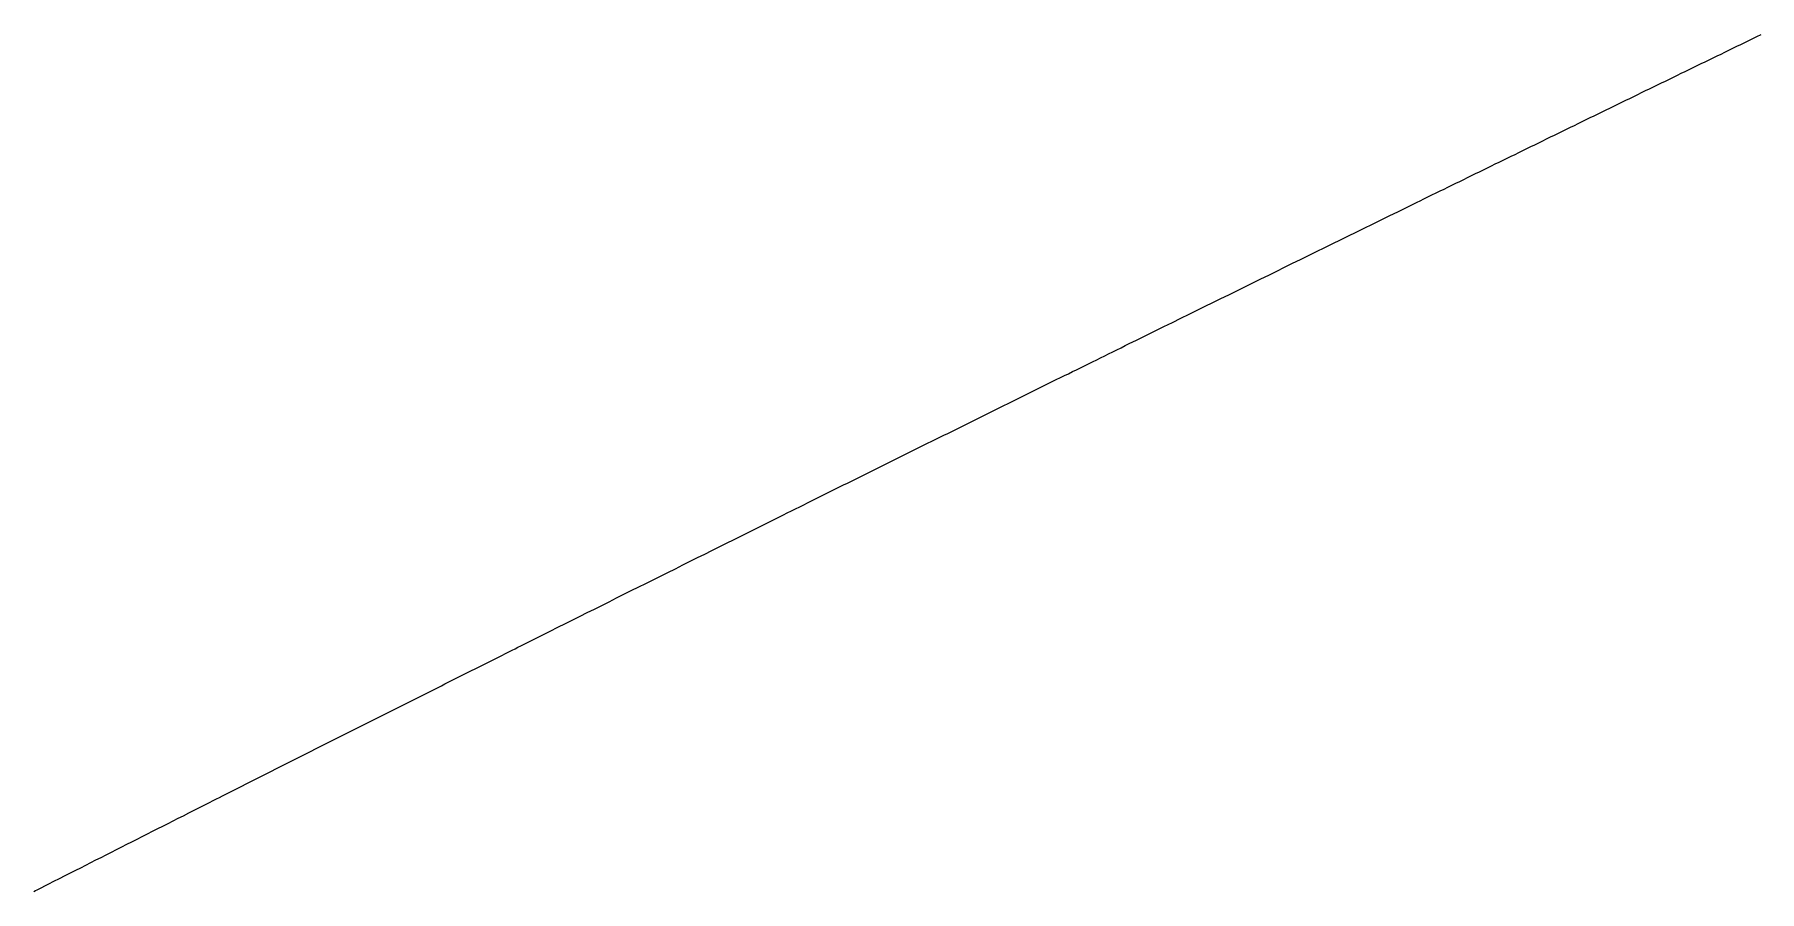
# Model space of a CAD drawing. Header units: millimetres. Extents: x 0 to 2438, y 0 to 1219.
# Drawn here: x 926.1572 to 926.5179, y 181.0389 to 181.2182 of the extents above; entities that cross this region are included whole.
import ezdxf

# ---------------------------------------------------------------- set-up
doc = ezdxf.new("R2010")
doc.units = ezdxf.units.MM
doc.layers.add('TEST_CUT_FIRST', color=1, linetype='Continuous')

msp = doc.modelspace()

# ---------------------------------------------------------------- linework, layer by layer
at = {"layer": 'TEST_CUT_FIRST'}
msp.add_lwpolyline([(926.15706, 181.03893), (926.15745, 181.03913), (926.15778, 181.0393), (926.15806, 181.03944), (926.15835, 181.03959), (926.15875, 181.03979), (926.15935, 181.0401), (926.16021, 181.04053), (926.16128, 181.04107), (926.16245, 181.04167), (926.16364, 181.04227), (926.16476, 181.04284), (926.16584, 181.04339), (926.16688, 181.04392), (926.16793, 181.04445), (926.16899, 181.04498), (926.17006, 181.04553), (926.17114, 181.04608), (926.17222, 181.04663), (926.1733, 181.04717), (926.17438, 181.04772), (926.17545, 181.04826), (926.17653, 181.04881), (926.1776, 181.04935), (926.17868, 181.0499), (926.17975, 181.05044), (926.18083, 181.05099), (926.18192, 181.05154), (926.183, 181.05208), (926.18408, 181.05263), (926.18515, 181.05317), (926.18621, 181.05371), (926.18727, 181.05425), (926.18835, 181.05479), (926.18947, 181.05536), (926.19061, 181.05594), (926.19175, 181.05651), (926.19283, 181.05706), (926.19379, 181.05754), (926.1946, 181.05795), (926.19529, 181.0583), (926.19592, 181.05862), (926.19654, 181.05893), (926.1972, 181.05926), (926.19789, 181.05961), (926.19859, 181.05997), (926.1993, 181.06032), (926.2, 181.06068), (926.20069, 181.06102), (926.20137, 181.06137), (926.20205, 181.06172), (926.20274, 181.06206), (926.20343, 181.06241), (926.20412, 181.06276), (926.20481, 181.06311), (926.2055, 181.06346), (926.20619, 181.0638), (926.20688, 181.06415), (926.20757, 181.0645), (926.20826, 181.06485), (926.20895, 181.0652), (926.20964, 181.06554), (926.21034, 181.06589), (926.21103, 181.06624), (926.21172, 181.06659), (926.21241, 181.06694), (926.2131, 181.06729), (926.21379, 181.06763), (926.21448, 181.06798), (926.21517, 181.06833), (926.21586, 181.06868), (926.21656, 181.06903), (926.21725, 181.06938), (926.21795, 181.06973), (926.21864, 181.07008), (926.21934, 181.07043), (926.22003, 181.07078), (926.22073, 181.07113), (926.22142, 181.07148), (926.22212, 181.07183), (926.22281, 181.07218), (926.22351, 181.07253), (926.2242, 181.07288), (926.2249, 181.07323), (926.22559, 181.07358), (926.22629, 181.07393), (926.22698, 181.07428), (926.22768, 181.07463), (926.22837, 181.07498), (926.22907, 181.07533), (926.22977, 181.07568), (926.23046, 181.07603), (926.23116, 181.07638), (926.23186, 181.07673), (926.23255, 181.07708), (926.23325, 181.07743), (926.23394, 181.07778), (926.23464, 181.07813), (926.23534, 181.07848), (926.23603, 181.07883), (926.23673, 181.07918), (926.23743, 181.07953), (926.23813, 181.07988), (926.23882, 181.08023), (926.23952, 181.08058), (926.24022, 181.08093), (926.24092, 181.08128), (926.24162, 181.08163), (926.24232, 181.08198), (926.24302, 181.08234), (926.24372, 181.08269), (926.24442, 181.08304), (926.24512, 181.08339), (926.24582, 181.08374), (926.24652, 181.08409), (926.24722, 181.08444), (926.24792, 181.08479), (926.24862, 181.08515), (926.24933, 181.0855), (926.25003, 181.08585), (926.25073, 181.0862), (926.25143, 181.08655), (926.25213, 181.0869), (926.25282, 181.08725), (926.25351, 181.0876), (926.25421, 181.08795), (926.25493, 181.08831), (926.25567, 181.08868), (926.25641, 181.08905), (926.2571, 181.0894), (926.25774, 181.08971), (926.2583, 181.09), (926.25888, 181.09029), (926.25959, 181.09064), (926.26055, 181.09112), (926.26182, 181.09176), (926.26334, 181.09252), (926.265, 181.09335), (926.26667, 181.09419), (926.26827, 181.09499), (926.2698, 181.09575), (926.2713, 181.0965), (926.2728, 181.09725), (926.27431, 181.09801), (926.27584, 181.09877), (926.27739, 181.09954), (926.27893, 181.10032), (926.28047, 181.10109), (926.282, 181.10185), (926.28354, 181.10262), (926.28507, 181.10338), (926.2866, 181.10415), (926.28813, 181.10491), (926.28967, 181.10568), (926.29121, 181.10645), (926.29276, 181.10722), (926.2943, 181.10799), (926.29584, 181.10876), (926.29736, 181.10951), (926.29887, 181.11026), (926.30038, 181.11102), (926.30192, 181.11178), (926.30352, 181.11258), (926.30517, 181.11341), (926.30682, 181.11422), (926.30835, 181.11499), (926.30967, 181.11565), (926.31072, 181.11617), (926.31157, 181.11659), (926.3123, 181.11695), (926.31301, 181.11731), (926.31379, 181.11769), (926.31462, 181.11811), (926.31548, 181.11854), (926.31635, 181.11897), (926.3172, 181.11939), (926.31804, 181.11981), (926.31886, 181.12022), (926.31969, 181.12063), (926.32052, 181.12104), (926.32136, 181.12146), (926.32219, 181.12187), (926.32303, 181.12229), (926.32387, 181.1227), (926.3247, 181.12312), (926.32554, 181.12353), (926.32637, 181.12395), (926.32721, 181.12436), (926.32805, 181.12478), (926.32888, 181.12519), (926.32972, 181.12561), (926.33056, 181.12602), (926.33139, 181.12644), (926.33223, 181.12685), (926.33306, 181.12727), (926.3339, 181.12768), (926.33474, 181.1281), (926.33557, 181.12851), (926.33641, 181.12893), (926.33725, 181.12935), (926.33809, 181.12976), (926.33893, 181.13018), (926.33976, 181.13059), (926.3406, 181.13101), (926.34144, 181.13143), (926.34228, 181.13184), (926.34312, 181.13226), (926.34396, 181.13267), (926.3448, 181.13309), (926.34564, 181.1335), (926.34648, 181.13392), (926.34732, 181.13434), (926.34816, 181.13475), (926.349, 181.13517), (926.34984, 181.13558), (926.35067, 181.136), (926.35151, 181.13642), (926.35235, 181.13683), (926.35319, 181.13725), (926.35403, 181.13766), (926.35487, 181.13808), (926.35571, 181.13849), (926.35655, 181.13891), (926.35739, 181.13933), (926.35824, 181.13974), (926.35908, 181.14016), (926.35992, 181.14057), (926.36076, 181.14099), (926.3616, 181.1414), (926.36244, 181.14182), (926.36328, 181.14224), (926.36412, 181.14265), (926.36496, 181.14307), (926.3658, 181.14348), (926.36665, 181.1439), (926.36749, 181.14432), (926.36833, 181.14473), (926.36918, 181.14515), (926.37002, 181.14557), (926.37086, 181.14598), (926.3717, 181.1464), (926.37255, 181.14682), (926.37339, 181.14723), (926.37423, 181.14765), (926.37507, 181.14806), (926.37592, 181.14848), (926.37676, 181.1489), (926.37761, 181.14931), (926.37845, 181.14973), (926.3793, 181.15015), (926.38013, 181.15056), (926.38097, 181.15097), (926.3818, 181.15139), (926.38265, 181.1518), (926.38351, 181.15223), (926.38439, 181.15266), (926.38527, 181.15309), (926.38611, 181.15351), (926.38688, 181.15389), (926.38759, 181.15424), (926.38831, 181.1546), (926.38916, 181.15502), (926.39026, 181.15556), (926.39167, 181.15625), (926.39333, 181.15707), (926.39512, 181.15795), (926.39692, 181.15884), (926.39866, 181.15969), (926.40033, 181.16051), (926.40196, 181.16132), (926.40359, 181.16212), (926.40524, 181.16293), (926.40691, 181.16375), (926.40858, 181.16458), (926.41026, 181.1654), (926.41194, 181.16623), (926.4136, 181.16705), (926.41527, 181.16786), (926.41694, 181.16868), (926.4186, 181.1695), (926.42027, 181.17032), (926.42194, 181.17114), (926.42361, 181.17196), (926.42529, 181.17279), (926.42697, 181.17361), (926.42864, 181.17443), (926.43029, 181.17524), (926.43193, 181.17604), (926.43356, 181.17685), (926.43524, 181.17767), (926.43698, 181.17852), (926.43879, 181.17941), (926.44059, 181.18029), (926.44225, 181.1811), (926.44367, 181.1818), (926.44475, 181.18233), (926.44558, 181.18274), (926.44628, 181.18308), (926.44696, 181.18341), (926.44772, 181.18378), (926.44854, 181.18418), (926.4494, 181.1846), (926.45026, 181.18503), (926.45111, 181.18544), (926.45193, 181.18584), (926.45275, 181.18624), (926.45356, 181.18664), (926.45438, 181.18704), (926.45521, 181.18745), (926.45604, 181.18785), (926.45686, 181.18826), (926.45769, 181.18866), (926.45852, 181.18906), (926.45934, 181.18947), (926.46016, 181.18987), (926.46099, 181.19027), (926.46182, 181.19068), (926.46264, 181.19108), (926.46347, 181.19148), (926.46429, 181.19189), (926.46512, 181.19229), (926.46594, 181.1927), (926.46677, 181.1931), (926.46759, 181.1935), (926.46842, 181.19391), (926.46925, 181.19431), (926.47007, 181.19471), (926.4709, 181.19512), (926.47173, 181.19552), (926.47255, 181.19592), (926.47338, 181.19633), (926.47421, 181.19673), (926.47504, 181.19714), (926.47586, 181.19754), (926.47669, 181.19794), (926.47752, 181.19835), (926.47834, 181.19875), (926.47917, 181.19915), (926.48, 181.19956), (926.48083, 181.19996), (926.48165, 181.20036), (926.48248, 181.20077), (926.48331, 181.20117), (926.48414, 181.20158), (926.48496, 181.20198), (926.48579, 181.20238), (926.48662, 181.20279), (926.48745, 181.20319), (926.48828, 181.20359), (926.4891, 181.204), (926.48993, 181.2044), (926.49076, 181.2048), (926.49159, 181.20521), (926.49242, 181.20561), (926.49324, 181.20601), (926.49407, 181.20642), (926.4949, 181.20682), (926.49573, 181.20722), (926.49656, 181.20763), (926.49738, 181.20803), (926.49821, 181.20843), (926.49904, 181.20884), (926.49987, 181.20924), (926.5007, 181.20965), (926.50153, 181.21005), (926.50236, 181.21045), (926.50319, 181.21086), (926.50402, 181.21126), (926.50485, 181.21166), (926.50568, 181.21207), (926.50651, 181.21247), (926.50734, 181.21287), (926.50817, 181.21328), (926.509, 181.21368), (926.50983, 181.21408), (926.51066, 181.21449), (926.51149, 181.21489), (926.51232, 181.2153), (926.51315, 181.2157), (926.51396, 181.2161), (926.51478, 181.21649), (926.51562, 181.2169), (926.51647, 181.21731), (926.51734, 181.21773), (926.5182, 181.21816)], dxfattribs=at)

doc.saveas('drawing.dxf')
